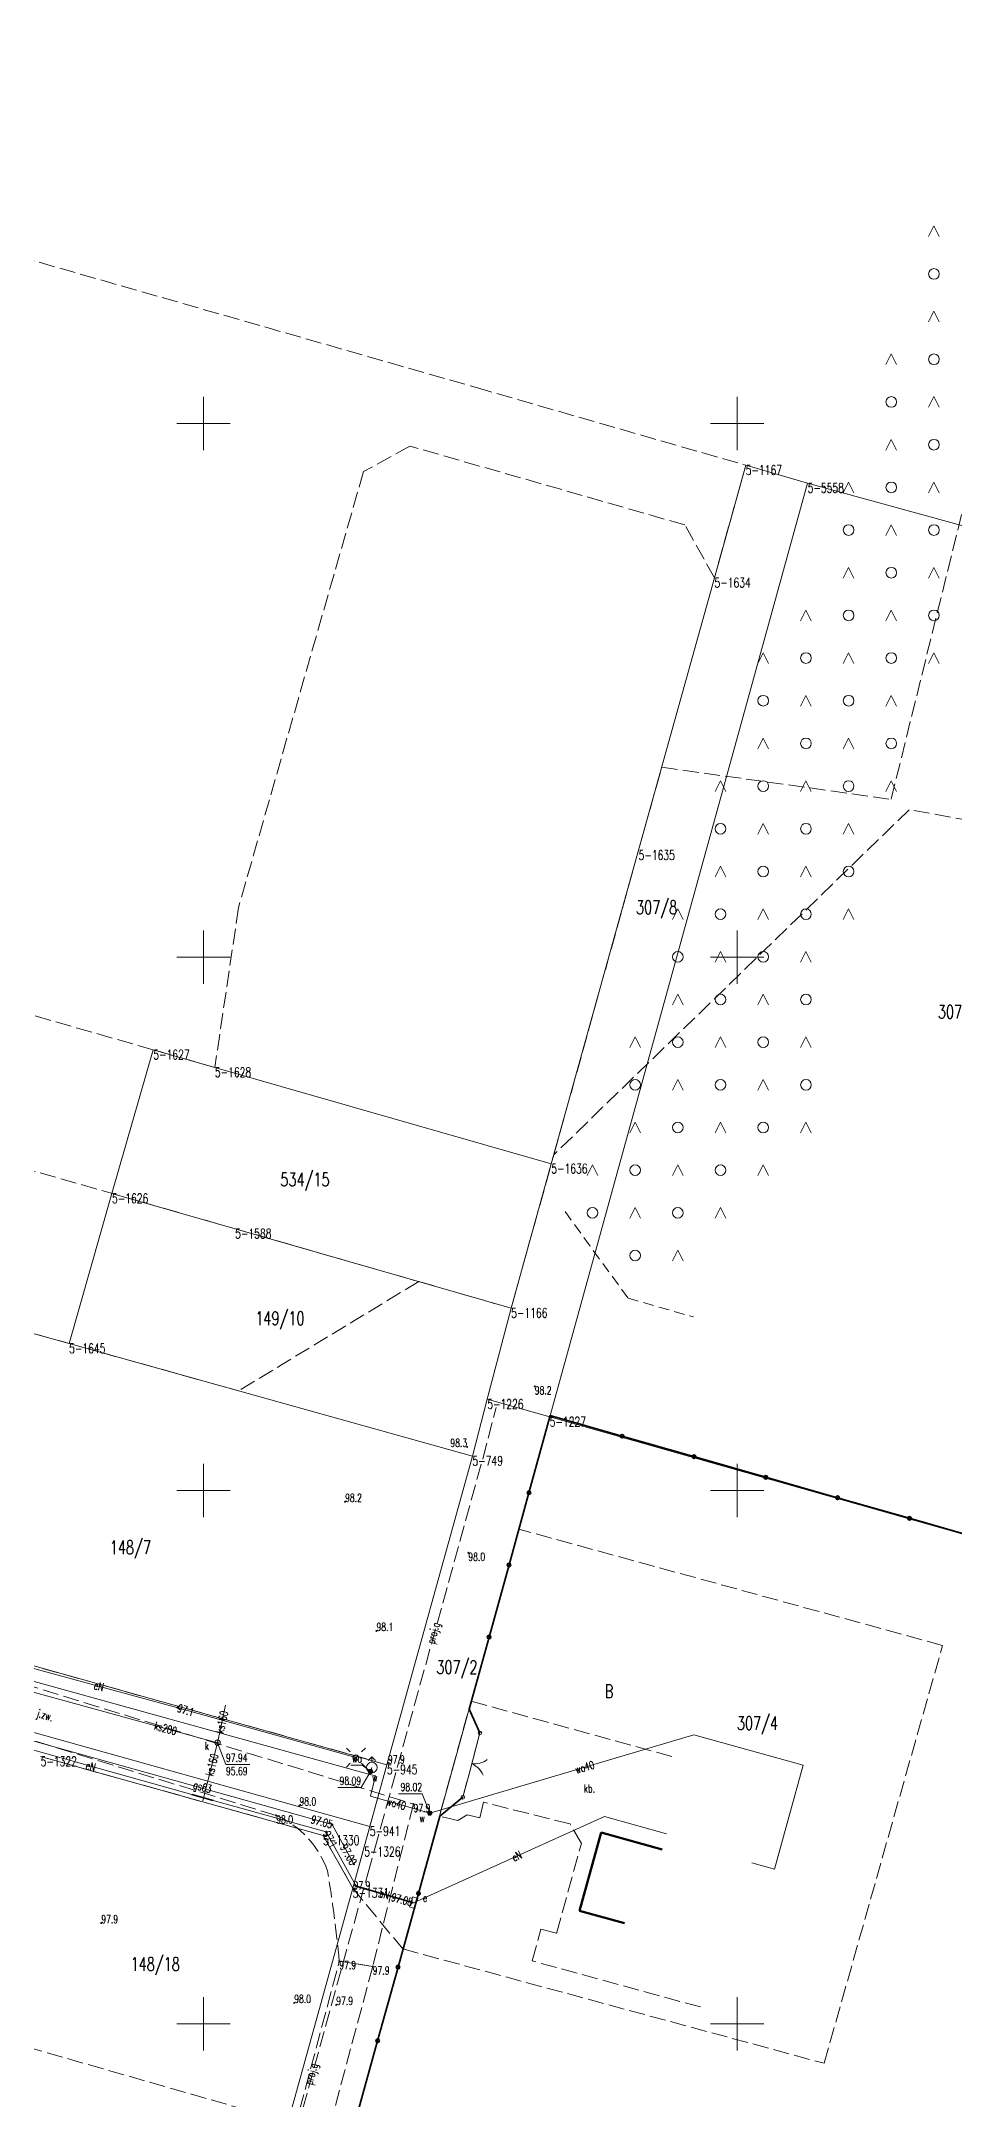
# Model space of a CAD drawing. Header units: metres. Extents: x 7536658 to 7539479, y 5878998 to 5880901.
# Drawn here: x 7536934.8 to 7537020.4, y 5879242.9 to 5879435.8 of the extents above; entities that cross this region are included whole.
import ezdxf
from ezdxf.enums import TextEntityAlignment as Align

# ---------------------------------------------------------------- set-up
doc = ezdxf.new("R2010")
doc.units = ezdxf.units.M
for name, pattern in [('1', [0]), ('1_14', [1, -1]), ('1_OTKJ', [2, 1.5, -0.5]), ('1_OTKU', [2, 1.5, -0.5]), ('1_OTZZ', [1.5, 1, -0.5]), ('2_1', [0]), ('2_EGBU_A', [0]), ('3_SUEP_A', [0]), ('3_SUGP', [0]), ('3_SUKP', [0]), ('3_SULO', [0]), ('3_SUPP_P', [2, 1.5, -0.5]), ('3_SUWP', [0]), ('GDE', [0]), ('GUK', [2, 1.5, -0.5])]:
    doc.linetypes.add(name, pattern=pattern)
doc.layers.get('0').update_dxf_attribs({"color": 250, "linetype": 'CONTINUOUS', "lineweight": 100})
for name, color, linetype, lineweight in [('Dzialki', 7, 'GDE', 18), ('EGBB_L_0', 7, '2_EGBU_A', 50), ('Numery_dzialek', 7, 'CONTINUOUS', 13), ('Numery_punktow', 7, 'CONTINUOUS', 9), ('OTK_E_T_0', 7, 'CONTINUOUS', 0), ('OTK_E_T_3', 7, 'CONTINUOUS', 0), ('OTK_L_0', 7, '1_OTKJ', 18), ('OTK_L_4', 7, '1_OTKU', 18), ('OTO_L_0', 7, 'CONTINUOUS', 35), ('OTO_L_1', 7, 'CONTINUOUS', 18), ('OTR_T_1', 7, 'CONTINUOUS', 18), ('OTZ_L_0', 7, '1_OTZZ', 18), ('Podzial_sekcyjny_krzyze', 7, '1', 18), ('SUE_E_T_1', 1, 'CONTINUOUS', 0), ('SUE_T_3', 7, 'CONTINUOUS', 18), ('SUE_T_4', 1, 'CONTINUOUS', 18), ('SUEP_E_T_0', 1, 'CONTINUOUS', 0), ('SUEP_L_0', 1, '3_SUEP_A', 18), ('SUER_T_0', 1, 'CONTINUOUS', 18), ('SUL_L_1', 7, '3_SULO', 35), ('SUW_E_T_2', 5, 'CONTINUOUS', 0), ('SUW_T_2', 5, 'CONTINUOUS', 18), ('SUW_T_5', 5, 'CONTINUOUS', 18), ('SUWP_E_T_0', 5, 'CONTINUOUS', 0), ('SUWP_L_0', 5, '3_SUWP', 18), ('SUWR_T_0', 5, 'CONTINUOUS', 18)]:
    doc.layers.add(name, color=color, linetype=linetype, lineweight=lineweight)
for name, color, linetype, lineweight, true_color in [('Kontury', 96, 'GUK', 18, 0x008000), ('Numery_konturow', 96, 'CONTINUOUS', 13, 0x008000), ('P_SUGP_E_T_0', 52, 'CONTINUOUS', 0, 0xbfbf00), ('P_SUGP_L_0', 52, '3_SUPP_P', 18, 0xbfbf00), ('SUGP_E_T_0', 52, 'CONTINUOUS', 0, 0xbfbf00), ('SUGP_L_0', 52, '3_SUGP', 18, 0xbfbf00), ('SUGR_T_0', 52, 'CONTINUOUS', 18, 0xbfbf00), ('SUK_E_T_4', 36, 'CONTINUOUS', 0, 0x803300), ('SUK_T_3', 36, 'CONTINUOUS', 18, 0x803300), ('SUKP_E_T_0', 36, 'CONTINUOUS', 0, 0x803300), ('SUKP_L_0', 36, '3_SUKP', 18, 0x803300), ('SUKR_T_0', 36, 'CONTINUOUS', 18, 0x803300)]:
    doc.layers.add(name, color=color, linetype=linetype, lineweight=lineweight, true_color=true_color)
doc.styles.get("Standard").update_dxf_attribs({"font": 'Simplex.SHX', "width": 0.75})

# ---------------------------------------------------------------- blocks, each defined once
blk = doc.blocks.new('1_OTZZ')
at = {"color": 0, "linetype": 'CONTINUOUS'}
for p, q in [((-2, 2.5), (-2.5, 1.5)), ((-1.5, 1.5), (-2, 2.5)), ((2, -1.5), (1.5, -2.5)), ((2.5, -2.5), (2, -1.5))]:
    blk.add_line(p, q, dxfattribs=at)
for centre in [(2, 2), (-2, -2)]:
    blk.add_circle(centre, 0.5, dxfattribs=at)
blk = doc.blocks.new('1_OTRN')
at = {"color": 0, "linetype": 'CONTINUOUS'}
blk.add_circle((0, 0), 0.045, dxfattribs=at)
blk = doc.blocks.new('3_SUEO_W')
at = {"color": 0, "linetype": 'CONTINUOUS'}
for p, q in [((-0.53035, 0.53035), (-0.8839, 0.8839)), ((0.53035, 0.53035), (0.8839, 0.8839)), ((-0.53035, -0.53035), (-0.8839, -0.8839)), ((0.53035, -0.53035), (0.8839, -0.8839))]:
    blk.add_line(p, q, dxfattribs=at)
blk.add_circle((0, 0), 0.025, dxfattribs=at)
blk = doc.blocks.new('3_SUPP')
at = {"color": 0, "linetype": 'CONTINUOUS'}
blk.add_circle((0, 0), 0.25, dxfattribs=at)
blk = doc.blocks.new('3_SUES')
at = {"color": 0, "linetype": 'CONTINUOUS'}
for p, q in [((0.5, 0.25), (-0.5, 0.25)), ((-0.5, 0.25), (-0.5, -0.25)), ((0.5, -0.25), (0.5, 0.25)), ((-0.5, -0.25), (0.5, -0.25))]:
    blk.add_line(p, q, dxfattribs=at)
blk = doc.blocks.new('3_SUPS')
at = {"color": 0, "linetype": 'CONTINUOUS'}
blk.add_circle((0, 0), 0.0625, dxfattribs=at)
blk = doc.blocks.new('3_SUKS')
at = {"color": 0, "linetype": 'CONTINUOUS'}
blk.add_circle((0, 0), 0.25, dxfattribs=at)
blk = doc.blocks.new('3_SUWH')
at = {"color": 0, "linetype": 'CONTINUOUS'}
for p, q in [((0, 1), (-0.35355, 0.64645)), ((0, 1), (0.35355, 0.64645)), ((0, 0.5), (0, 1))]:
    blk.add_line(p, q, dxfattribs=at)
blk.add_circle((0, 0), 0.5, dxfattribs=at)
blk = doc.blocks.new('3_SUWW')
at = {"color": 0, "linetype": 'CONTINUOUS'}
for radius in [0.2, 0.175, 0.15, 0.125, 0.1, 0.075, 0.05, 0.025, 0.00715]:
    blk.add_circle((0, 0), radius, dxfattribs=at)

msp = doc.modelspace()

# ---------------------------------------------------------------- linework, layer by layer
at = {"layer": 'Dzialki'}
for p, q in [((7537000.81, 5879396.09), (7536997.88, 5879385.54)), ((7537006.61, 5879394.42), (7537000.81, 5879396.09)), ((7536982.44, 5879306.89), (7537006.61, 5879394.42)), ((7537061.8, 5879379.18), (7537006.61, 5879394.42)), ((7536997.88, 5879385.54), (7536990.77, 5879360)), ((7536990.77, 5879360), (7536982.59, 5879330.62)), ((7536965.59, 5879268.52), (7536672.06, 5879350.5)), ((7536945.3, 5879341.3), (7536941.43, 5879327.83)), ((7536951.07, 5879339.65), (7536945.3, 5879341.3)), ((7536982.59, 5879330.62), (7536951.07, 5879339.65)), ((7536978.83, 5879317.09), (7536982.59, 5879330.62)), ((7536941.43, 5879327.83), (7536937.41, 5879313.77)), ((7536941.43, 5879327.83), (7536952.97, 5879324.53)), ((7536952.97, 5879324.53), (7536978.83, 5879317.09)), ((7536937.41, 5879313.77), (7536917.4, 5879319.36)), ((7536976.59, 5879308.55), (7536978.83, 5879317.09)), ((7536937.41, 5879313.77), (7536975.2, 5879303.23)), ((7536975.2, 5879303.23), (7536976.59, 5879308.55)), ((7536982.44, 5879306.89), (7536976.59, 5879308.55)), ((7536962.48, 5879234.6), (7536982.44, 5879306.89)), ((7537036.87, 5879291.43), (7536982.44, 5879306.89)), ((7536967.19, 5879274.3), (7536975.2, 5879303.23)), ((7536909.6, 5879290.41), (7536967.19, 5879274.3)), ((7536961.21, 5879267.67), (7536934.74, 5879275.06)), ((7536965.59, 5879268.52), (7536967.19, 5879274.3)), ((7536963.99, 5879262.74), (7536961.21, 5879267.67)), ((7536965.06, 5879266.6), (7536965.59, 5879268.52)), ((7536963.99, 5879262.74), (7536965.06, 5879266.6)), ((7536956.21, 5879234.61), (7536963.99, 5879262.74))]:
    msp.add_line(p, q, dxfattribs=at)
at = {"layer": 'EGBB_L_0', "linetype": '2_1'}
for p, q in [((7536985.22, 5879260.6), (7536987.25, 5879267.95)), ((7536992.98, 5879266.36), (7536987.25, 5879267.95)), ((7536989.45, 5879259.43), (7536985.22, 5879260.6))]:
    msp.add_line(p, q, dxfattribs=at)
at = {"layer": 'Kontury'}
for p, q in [((7536711.59, 5879479.05), (7536975.57, 5879403.37)), ((7536975.57, 5879403.37), (7537000.81, 5879396.09)), ((7536969.33, 5879397.89), (7536964.99, 5879395.49)), ((7536995.1, 5879390.5), (7536969.33, 5879397.89)), ((7536964.99, 5879395.49), (7536953.28, 5879354.63)), ((7537000.81, 5879396.09), (7536997.88, 5879385.54)), ((7537014.43, 5879364.78), (7537021.05, 5879391.53)), ((7536997.88, 5879385.54), (7536995.1, 5879390.5)), ((7536990.77, 5879360), (7536992.94, 5879367.79)), ((7536992.94, 5879367.79), (7537014.43, 5879364.78)), ((7537016.13, 5879363.81), (7536982.83, 5879331.47)), ((7537055.43, 5879356.75), (7537016.13, 5879363.81)), ((7536982.83, 5879331.47), (7536990.77, 5879360)), ((7536953.28, 5879354.63), (7536951.07, 5879339.65)), ((7536939.53, 5879342.96), (7536908.77, 5879351.78)), ((7536951.07, 5879339.65), (7536939.53, 5879342.96)), ((7536928.94, 5879331.42), (7536952.97, 5879324.53)), ((7536982.59, 5879330.62), (7536982.83, 5879331.47)), ((7536978.83, 5879317.09), (7536982.59, 5879330.62)), ((7536952.97, 5879324.53), (7536970.17, 5879319.58)), ((7536953.3, 5879309.34), (7536917.4, 5879319.36)), ((7536970.17, 5879319.58), (7536953.3, 5879309.34)), ((7536970.17, 5879319.58), (7536978.83, 5879317.09)), ((7536979.54, 5879296.38), (7536968.67, 5879257.03)), ((7537019.25, 5879285.47), (7536979.54, 5879296.38)), ((7536967.19, 5879274.3), (7536909.6, 5879290.41)), ((7537008.15, 5879246.31), (7537019.25, 5879285.47)), ((7536934.74, 5879275.06), (7536961.21, 5879267.67)), ((7536963.99, 5879262.74), (7536967.19, 5879274.3)), ((7536961.21, 5879267.67), (7536963.99, 5879262.74)), ((7536963.99, 5879262.74), (7536968.67, 5879257.03)), ((7536968.67, 5879257.03), (7537008.15, 5879246.31)), ((7536957.93, 5879240.82), (7536927.07, 5879249.67))]:
    msp.add_line(p, q, dxfattribs=at)
at = {"layer": 'OTK_L_0', "linetype": '1_OTKJ'}
for p, q in [((7536908.21, 5879289.57), (7536969.68, 5879270.61)), ((7536956.82, 5879269.54), (7536906.28, 5879285.12)), ((7536969.68, 5879270.61), (7536965.86, 5879255.39)), ((7536943.06, 5879182.01), (7536962.73, 5879255.89)), ((7536965.86, 5879255.39), (7536962.73, 5879255.89)), ((7536965.86, 5879255.39), (7536945.99, 5879181.28))]:
    msp.add_line(p, q, dxfattribs=at)
at = {"layer": 'OTK_L_0', "linetype": '1_14'}
msp.add_line((7536962.73, 5879255.89), (7536965.86, 5879255.39), dxfattribs=at)
at = {"layer": 'OTK_L_0', "linetype": '1_OTKJ'}
for centre, radius, start, end in [((7536953.31, 5879261.48), 8.79, 19.063, 66.4657), ((7536837.02, 5879243.7), 126.3, 5.5391, 9.4106)]:
    msp.add_arc(centre, radius, start, end, dxfattribs=at)
at = {"layer": 'OTK_L_4', "linetype": '1_OTKU'}
for p, q in [((7536974.89, 5879279.49), (7536975.09, 5879280.25)), ((7536975.9, 5879277.27), (7536974.89, 5879279.49)), ((7536975.09, 5879280.25), (7536994.28, 5879274.97)), ((7536974.31, 5879271.25), (7536975.9, 5879277.27)), ((7536972.16, 5879269.46), (7536974.31, 5879271.25)), ((7536973.82, 5879269.08), (7536972.16, 5879269.46)), ((7536974.72, 5879269.6), (7536973.82, 5879269.08)), ((7536975.89, 5879269.31), (7536974.72, 5879269.6)), ((7536976.25, 5879270.77), (7536975.89, 5879269.31)), ((7536984.36, 5879268.74), (7536976.25, 5879270.77)), ((7536985.41, 5879266.9), (7536984.36, 5879268.74)), ((7536987.25, 5879267.95), (7536985.22, 5879260.6)), ((7536992.98, 5879266.36), (7536987.25, 5879267.95)), ((7536983.08, 5879258.49), (7536985.41, 5879266.9)), ((7536985.22, 5879260.6), (7536989.45, 5879259.43)), ((7536980.81, 5879255.9), (7536981.62, 5879258.89)), ((7536981.62, 5879258.89), (7536983.08, 5879258.49)), ((7536996.58, 5879251.59), (7536980.81, 5879255.9))]:
    msp.add_line(p, q, dxfattribs=at)
at = {"layer": 'OTO_L_0'}
for p, q in [((7536982.5, 5879307.02), (7536980.5, 5879299.79)), ((7536989.23, 5879305.09), (7536982.5, 5879307.02)), ((7536995.96, 5879303.17), (7536989.23, 5879305.09)), ((7537002.69, 5879301.24), (7536995.96, 5879303.17)), ((7537009.42, 5879299.32), (7537002.69, 5879301.24)), ((7536980.5, 5879299.79), (7536978.63, 5879293.02)), ((7537016.15, 5879297.39), (7537009.42, 5879299.32)), ((7537022.88, 5879295.47), (7537016.15, 5879297.39)), ((7536978.63, 5879293.02), (7536976.76, 5879286.26)), ((7536976.76, 5879286.26), (7536974.89, 5879279.49)), ((7536974.89, 5879279.49), (7536975.9, 5879277.27)), ((7536974.31, 5879271.25), (7536972.16, 5879269.46)), ((7536972.16, 5879269.46), (7536970.15, 5879262.23)), ((7536970.15, 5879262.23), (7536968.23, 5879255.33)), ((7536968.23, 5879255.33), (7536966.32, 5879248.42)), ((7536966.32, 5879248.42), (7536964.4, 5879241.51))]:
    msp.add_line(p, q, dxfattribs=at)
for centre in [(7536989.23, 5879305.09), (7536995.96, 5879303.17), (7536980.5, 5879299.79), (7537002.69, 5879301.24), (7537009.42, 5879299.32), (7537016.15, 5879297.39), (7536978.63, 5879293.02), (7536976.76, 5879286.26), (7536970.15, 5879262.23), (7536968.23, 5879255.33), (7536966.32, 5879248.42)]:
    msp.add_circle(centre, 0.17, dxfattribs=at)
at = {"layer": 'OTO_L_1'}
for p, q in [((7536975.9, 5879277.27), (7536975.26, 5879274.86)), ((7536975.33, 5879275.11), (7536974.95, 5879273.66)), ((7536974.95, 5879273.66), (7536974.31, 5879271.25))]:
    msp.add_line(p, q, dxfattribs=at)
for centre in [(7536975.9, 5879277.27), (7536974.31, 5879271.25)]:
    msp.add_circle(centre, 0.17, dxfattribs=at)
for centre, start, end in [((7536975.38, 5879276.37), 263.1494, 307.2237), ((7536974.36, 5879272.54), 23.1861, 67.2605)]:
    msp.add_arc(centre, 2, start, end, dxfattribs=at)
at = {"layer": 'OTZ_L_0', "linetype": '1_OTZZ'}
for p, q in [((7536983.88, 5879326.14), (7536989.78, 5879318.02)), ((7536989.78, 5879318.02), (7536995.93, 5879316.26))]:
    msp.add_line(p, q, dxfattribs=at)
at = {"layer": 'P_SUGP_L_0', "linetype": '3_SUPP_P'}
for p, q in [((7536976.17, 5879302.97), (7536977.43, 5879307.79)), ((7536968.15, 5879274.03), (7536976.17, 5879302.97)), ((7536966.55, 5879268.25), (7536968.15, 5879274.03)), ((7536966.02, 5879266.33), (7536966.55, 5879268.25)), ((7536965.4, 5879264.08), (7536966.02, 5879266.33)), ((7536957.17, 5879234.35), (7536965.4, 5879264.08))]:
    msp.add_line(p, q, dxfattribs=at)
at = {"layer": 'Podzial_sekcyjny_krzyze'}
for p, q in [((7536950, 5879397.5), (7536950, 5879402.5)), ((7537000, 5879397.5), (7537000, 5879402.5)), ((7536947.5, 5879400), (7536952.5, 5879400)), ((7536997.5, 5879400), (7537002.5, 5879400)), ((7536950, 5879347.5), (7536950, 5879352.5)), ((7537000, 5879347.5), (7537000, 5879352.5)), ((7536947.5, 5879350), (7536952.5, 5879350)), ((7536997.5, 5879350), (7537002.5, 5879350)), ((7536950, 5879297.5), (7536950, 5879302.5)), ((7537000, 5879297.5), (7537000, 5879302.5)), ((7536947.5, 5879300), (7536952.5, 5879300)), ((7536997.5, 5879300), (7537002.5, 5879300)), ((7536950, 5879247.5), (7536950, 5879252.5)), ((7537000, 5879247.5), (7537000, 5879252.5)), ((7536947.5, 5879250), (7536952.5, 5879250)), ((7536997.5, 5879250), (7537002.5, 5879250))]:
    msp.add_line(p, q, dxfattribs=at)
at = {"layer": 'SUEP_L_0', "linetype": '3_SUEP_A'}
for p, q in [((7536925.34, 5879285.7), (7536947.59, 5879279.63)), ((7536947.59, 5879279.63), (7536964.29, 5879274.96)), ((7536928.68, 5879277.16), (7536948.91, 5879271.51)), ((7536948.91, 5879271.51), (7536950.91, 5879270.95)), ((7536950.91, 5879270.95), (7536961.49, 5879267.99)), ((7536969.69, 5879261.36), (7536987.58, 5879269.45)), ((7536987.58, 5879269.45), (7536993.38, 5879267.81)), ((7536961.49, 5879267.99), (7536964.32, 5879262.92)), ((7536964.32, 5879262.92), (7536969.58, 5879261.39)), ((7536969.58, 5879261.39), (7536969.69, 5879261.36))]:
    msp.add_line(p, q, dxfattribs=at)
at = {"layer": 'SUGP_L_0', "linetype": '3_SUGP'}
for p, q in [((7536928.94, 5879277.95), (7536962.07, 5879268.68)), ((7536962.07, 5879268.68), (7536964.09, 5879264.98))]:
    msp.add_line(p, q, dxfattribs=at)
at = {"layer": 'SUKP_L_0', "linetype": '3_SUKP'}
for q in [(7536928.55, 5879282.59), (7536952.08, 5879279.89), (7536949.95, 5879270.9)]:
    msp.add_line((7536951.32, 5879276.36), q, dxfattribs=at)
at = {"layer": 'SUKR_T_0', "linetype": 'CONTINUOUS', "lineweight": 0}
for p, q in [((7536951.32, 5879276.36), (7536952.11, 5879274.32)), ((7536952.11, 5879274.32), (7536954.33, 5879274.32))]:
    msp.add_line(p, q, dxfattribs=at)
at = {"layer": 'SUL_L_1', "linetype": '3_SULO'}
for p, q in [((7536948.91, 5879271.51), (7536950.91, 5879270.95)), ((7536964.32, 5879262.92), (7536969.58, 5879261.39))]:
    msp.add_line(p, q, dxfattribs=at)
at = {"layer": 'SUWP_E_T_0', "linetype": 'CONTINUOUS', "lineweight": 0}
for p in [(7536963.8, 5879274.25), (7536965.67, 5879273.65)]:
    msp.add_line(p, (7536964.86, 5879274.25), dxfattribs=at)
at = {"layer": 'SUWP_L_0', "linetype": '3_SUWP'}
for p, q in [((7536965.58, 5879273.39), (7536927.47, 5879283.94)), ((7536971.21, 5879269.76), (7536995.96, 5879277.1)), ((7536995.96, 5879277.1), (7537006.2, 5879274.25)), ((7536965.66, 5879273.65), (7536965.58, 5879273.39)), ((7536966.12, 5879273.24), (7536965.58, 5879273.39)), ((7536965.78, 5879274.04), (7536965.66, 5879273.65)), ((7536965.66, 5879271.34), (7536966.12, 5879273.24)), ((7537006.2, 5879274.25), (7537003.5, 5879264.52)), ((7536971.21, 5879269.76), (7536965.66, 5879271.34)), ((7537003.5, 5879264.52), (7537001.39, 5879265.1))]:
    msp.add_line(p, q, dxfattribs=at)
at = {"layer": 'SUWR_T_0', "linetype": 'CONTINUOUS', "lineweight": 0}
for p, q in [((7536965.66, 5879273.65), (7536964.78, 5879272.16)), ((7536962.58, 5879272.16), (7536964.78, 5879272.16)), ((7536968.27, 5879271.58), (7536970.49, 5879271.58)), ((7536971.21, 5879269.76), (7536970.49, 5879271.58))]:
    msp.add_line(p, q, dxfattribs=at)

# ---------------------------------------------------------------- block references
at = {"layer": 'OTR_T_1'}
for p in [(7536981.04, 5879309.76), (7536974.71, 5879304.08), (7536963.27, 5879298.94), (7536974.82, 5879294.16), (7536966.21, 5879286.84), (7536967.29, 5879274.42), (7536956.82, 5879269.54), (7536958.99, 5879270.48), (7536969.68, 5879270.61), (7536964.06, 5879262.61), (7536940.43, 5879259.45), (7536962.73, 5879255.89), (7536965.86, 5879255.39), (7536958.5, 5879251.97), (7536962.44, 5879251.78)]:
    msp.add_blockref('1_OTRN', p, dxfattribs=at)
at = {"layer": 'OTZ_L_0'}
for p in [(7537020.45, 5879416.02), (7537020.45, 5879408.02), (7537016.45, 5879404.02), (7537020.45, 5879400.02), (7537016.45, 5879396.02), (7537012.45, 5879392.02), (7537016.45, 5879388.02), (7537012.45, 5879384.02), (7537008.45, 5879380.02), (7537016.45, 5879380.02), (7537004.45, 5879376.02), (7537012.45, 5879376.02), (7537008.45, 5879372.02), (7537004.45, 5879368.02), (7537012.45, 5879368.02), (7537000.45, 5879364.02), (7537008.45, 5879364.02), (7537004.45, 5879360.02), (7537000.45, 5879356.02), (7537008.45, 5879356.02), (7536996.45, 5879352.02), (7537004.45, 5879352.02), (7537000.45, 5879348.02), (7536996.45, 5879344.02), (7537004.45, 5879344.02), (7536992.45, 5879340.02), (7537000.45, 5879340.02), (7536996.45, 5879336.02), (7537004.45, 5879336.02), (7536992.45, 5879332.02), (7537000.45, 5879332.02), (7536988.45, 5879328.02), (7536996.45, 5879328.02), (7536992.45, 5879324.02)]:
    msp.add_blockref('1_OTZZ', p, dxfattribs=at)
at = {"layer": 'SUE_T_3'}
for name in ['3_SUEO_W', '3_SUPP']:
    msp.add_blockref(name, (7536964.29, 5879274.96), dxfattribs=at)
at = {"layer": 'SUE_T_4', "rotation": 251.60831296648266}
msp.add_blockref('3_SUES', (7536969.69, 5879261.36), dxfattribs=at)
at = {"layer": 'SUER_T_0'}
for p in [(7536947.59, 5879279.63), (7536961.49, 5879267.99), (7536969.58, 5879261.39)]:
    msp.add_blockref('3_SUPS', p, dxfattribs=at)
at = {"layer": 'SUGR_T_0'}
for p in [(7536962.07, 5879268.68), (7536964.09, 5879264.98)]:
    msp.add_blockref('3_SUPS', p, dxfattribs=at)
at = {"layer": 'SUK_T_3'}
msp.add_blockref('3_SUKS', (7536951.32, 5879276.36), dxfattribs=at)
at = {"layer": 'SUKR_T_0'}
msp.add_blockref('3_SUPS', (7536951.32, 5879276.36), dxfattribs=at)
at = {"layer": 'SUW_T_2'}
msp.add_blockref('3_SUWH', (7536965.78, 5879274.04), dxfattribs=at)
at = {"layer": 'SUW_T_5'}
for p in [(7536965.66, 5879273.65), (7536971.21, 5879269.76)]:
    msp.add_blockref('3_SUWW', p, dxfattribs=at)
at = {"layer": 'SUWR_T_0'}
for p in [(7536965.66, 5879273.65), (7536971.21, 5879269.76)]:
    msp.add_blockref('3_SUPS', p, dxfattribs=at)

# ---------------------------------------------------------------- texts
at = {"layer": 'Numery_dzialek', "width": 0.7}
for s, p in [('307/8', (7536992.46, 5879354.57)), ('307/9', (7537020.74, 5879344.77)), ('534/15', (7536959.51, 5879329.05)), ('149/10', (7536957.16, 5879316.04)), ('148/7', (7536943.15, 5879294.58)), ('307/2', (7536973.75, 5879283.35)), ('307/4', (7537001.91, 5879278.1)), ('148/18', (7536945.48, 5879255.52))]:
    msp.add_text(s, height=1.26, dxfattribs=at).set_placement(p, align=Align.MIDDLE)
at = {"layer": 'Numery_konturow', "width": 0.7}
msp.add_text('B', height=1.26, dxfattribs=at).set_placement((7536988, 5879281.18), align=Align.MIDDLE)
at = {"layer": 'Numery_punktow', "width": 0.7}
for s, p in [('5-1167', (7537000.81, 5879396.09)), ('5-5558', (7537006.61, 5879394.42)), ('5-1634', (7536997.88, 5879385.54)), ('5-1635', (7536990.77, 5879360)), ('5-1627', (7536945.3, 5879341.3)), ('5-1628', (7536951.07, 5879339.65)), ('5-1636', (7536982.59, 5879330.62)), ('5-1626', (7536941.43, 5879327.83)), ('5-1588', (7536952.97, 5879324.53)), ('5-1166', (7536978.83, 5879317.09)), ('5-1645', (7536937.41, 5879313.77)), ('5-1226', (7536976.59, 5879308.55)), ('5-1227', (7536982.44, 5879306.89)), ('5-749', (7536975.2, 5879303.23)), ('5-1322', (7536934.74, 5879275.06)), ('5-945', (7536967.19, 5879274.3)), ('5-1330', (7536961.21, 5879267.67)), ('5-941', (7536965.59, 5879268.52)), ('5-1326', (7536965.06, 5879266.6)), ('5-1331', (7536963.99, 5879262.74))]:
    msp.add_text(s, height=0.9, dxfattribs=at).set_placement(p, align=Align.TOP_LEFT)
at = {"layer": 'OTK_E_T_0', "lineweight": 9, "width": 0.7}
msp.add_text('j.zw.', height=0.75, rotation=342.86, dxfattribs=at).set_placement((7536935.14, 5879278.83), align=Align.MIDDLE)
at = {"layer": 'OTK_E_T_3', "lineweight": 9, "width": 0.7}
msp.add_text('kb.', height=0.75, rotation=0.1051, dxfattribs=at).set_placement((7536986.17, 5879272.07), align=Align.MIDDLE)
at = {"layer": 'OTR_T_1', "lineweight": 9, "width": 0.7}
for s, p in [('98.2', (7536981.04, 5879309.76)), ('98.0', (7536974.82, 5879294.16)), ('98.0', (7536956.82, 5879269.54)), ('97.9', (7536969.68, 5879270.61)), ('97.9', (7536962.73, 5879255.89)), ('97.9', (7536965.86, 5879255.39))]:
    msp.add_text(s, height=0.75, dxfattribs=at).set_placement(p, align=Align.TOP_LEFT)
msp.add_text('98.3', height=0.75, dxfattribs=at).set_placement((7536974.71, 5879304.08), align=Align.RIGHT)
for s, p in [('98.2', (7536963.27, 5879298.94)), ('98.1', (7536966.21, 5879286.84)), ('97.9', (7536967.29, 5879274.42)), ('98.0', (7536958.99, 5879270.48)), ('97.9', (7536964.06, 5879262.61)), ('97.9', (7536940.43, 5879259.45)), ('98.0', (7536958.5, 5879251.97)), ('97.9', (7536962.44, 5879251.78))]:
    msp.add_text(s, height=0.75, dxfattribs=at).set_placement(p)
at = {"layer": 'P_SUGP_E_T_0', "lineweight": 9, "width": 0.7}
for rotation, p in [(74.5239, (7536971.64, 5879286.61)), (74.54, (7536960.2, 5879245.29))]:
    msp.add_text('proj.g', height=0.75, rotation=rotation, dxfattribs=at).set_placement(p, align=Align.MIDDLE)
at = {"layer": 'SUE_E_T_1', "lineweight": 9, "width": 0.7}
msp.add_text('e', height=0.75, dxfattribs=at).set_placement((7536970.56, 5879261.45))
at = {"layer": 'SUEP_E_T_0', "lineweight": 9, "width": 0.7}
for rotation, p in [(346.8233, (7536940.2, 5879281.65)), (344.3956, (7536939.44, 5879274.15)), (24.3329, (7536979.36, 5879265.73)), (343.7816, (7536966.97, 5879262.15))]:
    msp.add_text('eN', height=0.75, rotation=rotation, dxfattribs=at).set_placement(p, align=Align.MIDDLE)
at = {"layer": 'SUER_T_0', "lineweight": 9, "width": 0.7}
for rotation, p in [(343.3754, (7536947.59, 5879279.63)), (299.1696, (7536961.49, 5879267.99))]:
    msp.add_text('97.1', height=0.75, rotation=rotation, dxfattribs=at).set_placement(p, align=Align.MIDDLE_LEFT)
msp.add_text('97.08', height=0.75, rotation=345.222, dxfattribs=at).set_placement((7536969.58, 5879261.39), align=Align.MIDDLE_RIGHT)
at = {"layer": 'SUGP_E_T_0', "lineweight": 9, "width": 0.7}
msp.add_text('gs63', height=0.75, rotation=344.368, dxfattribs=at).set_placement((7536949.88, 5879272.09), align=Align.MIDDLE)
at = {"layer": 'SUGR_T_0', "lineweight": 9, "width": 0.7}
for s, rotation, p in [('97.05', 344.918, (7536962.07, 5879268.68)), ('97.00', 299.3726, (7536964.09, 5879264.98))]:
    msp.add_text(s, height=0.75, rotation=rotation, dxfattribs=at).set_placement(p, align=Align.MIDDLE_RIGHT)
at = {"layer": 'SUK_E_T_4', "lineweight": 9, "width": 0.7}
msp.add_text('k', height=0.75, dxfattribs=at).set_placement((7536950.12, 5879275.68))
at = {"layer": 'SUKP_E_T_0', "lineweight": 9, "width": 0.7}
for s, rotation, p in [('ks160', 77.8498, (7536951.73, 5879278.29)), ('ks200', 344.6981, (7536946.46, 5879277.69)), ('ks160', 75.9144, (7536950.8, 5879274.29))]:
    msp.add_text(s, height=0.75, rotation=rotation, dxfattribs=at).set_placement(p, align=Align.MIDDLE)
at = {"layer": 'SUKR_T_0', "lineweight": 9, "width": 0.7}
for s, p in [('97.94', (7536952.11, 5879275.32)), ('95.69', (7536952.11, 5879274.07))]:
    msp.add_text(s, height=0.75, dxfattribs=at).set_placement(p, align=Align.TOP_LEFT)
at = {"layer": 'SUW_E_T_2', "lineweight": 9, "width": 0.7}
for p in [(7536965.81, 5879272.72), (7536970.24, 5879268.9)]:
    msp.add_text('w', height=0.75, dxfattribs=at).set_placement(p)
at = {"layer": 'SUWP_E_T_0', "lineweight": 9, "width": 0.7}
msp.add_text('wo', height=0.75, dxfattribs=at).set_placement((7536964.86, 5879274.5), align=Align.RIGHT)
for rotation, p in [(16.5186, (7536985.72, 5879274.06)), (344.1092, (7536968.07, 5879270.65))]:
    msp.add_text('wo40', height=0.75, rotation=rotation, dxfattribs=at).set_placement(p, align=Align.MIDDLE)
at = {"layer": 'SUWR_T_0', "lineweight": 9, "width": 0.7}
msp.add_text('98.09', height=0.75, dxfattribs=at).set_placement((7536964.78, 5879272.41), align=Align.RIGHT)
msp.add_text('98.02', height=0.75, dxfattribs=at).set_placement((7536970.49, 5879272.58), align=Align.TOP_RIGHT)

doc.saveas('drawing.dxf')
